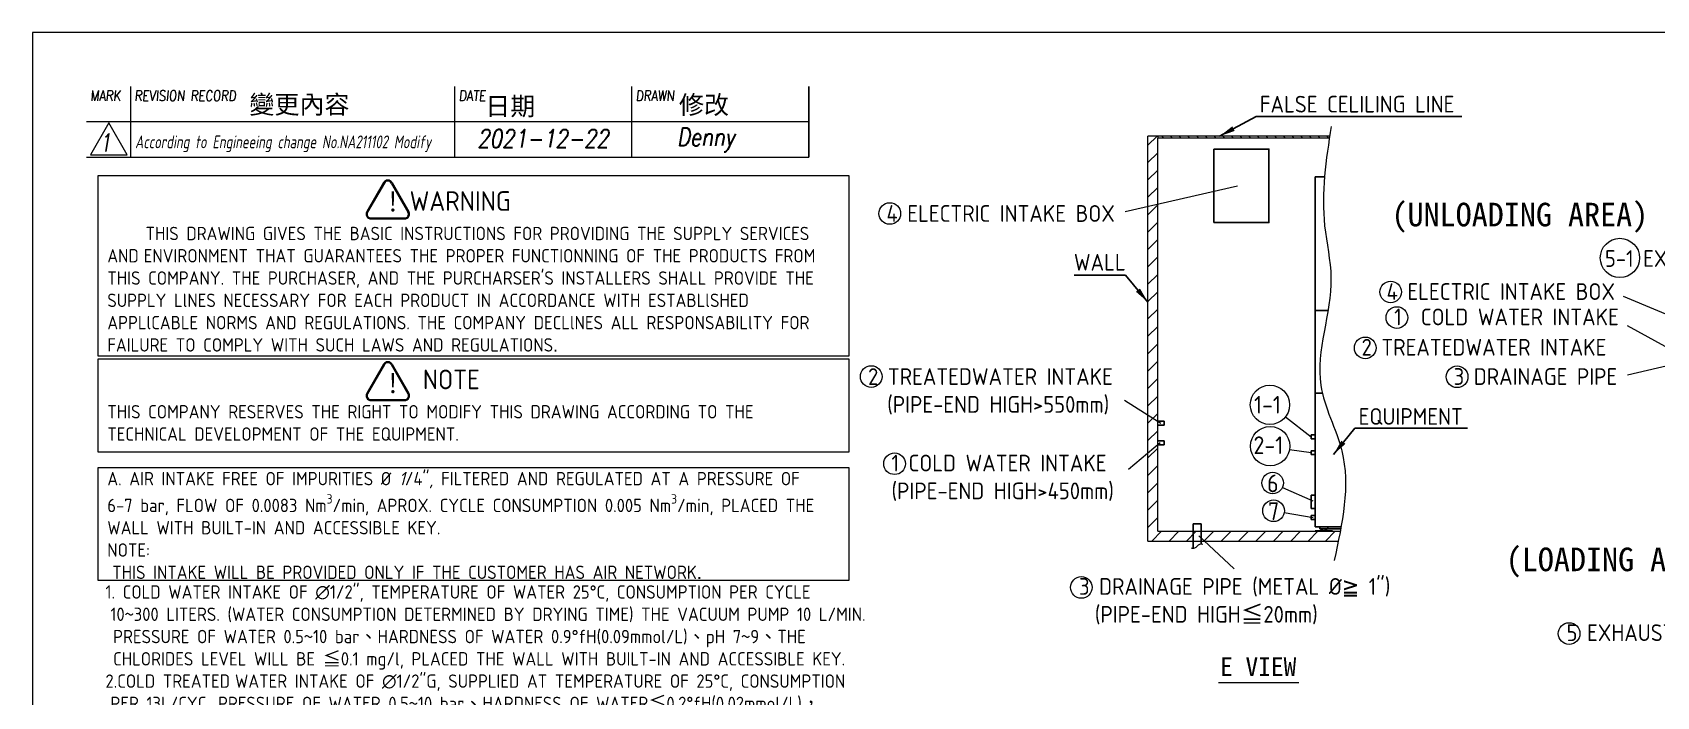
# Model space of a CAD drawing. Header units: millimetres. Extents: x -407643 to 27959, y -48 to 28520.
# Drawn here: x 14774 to 23037, y 5845 to 9222 of the extents above; entities that cross this region are included whole.
import ezdxf

# ---------------------------------------------------------------- set-up
doc = ezdxf.new("R2010")
doc.units = ezdxf.units.MM
doc.header["$MEASUREMENT"] = 0
doc.linetypes.add('CENTER2', pattern=[28.575, 19.05, -3.175, 3.175, -3.175])
doc.linetypes.add('HIDDEN', pattern=[9.525, 6.35, -3.175])
doc.layers.get('0').update_dxf_attribs({"lineweight": 25})
for name, color, linetype, lineweight in [('D', 3, 'Continuous', 13), ('F', 7, 'Continuous', 15), ('H', 2, 'HIDDEN', 15), ('S', 4, 'Continuous', 15), ('T', 4, 'Continuous', 15)]:
    doc.layers.add(name, color=color, linetype=linetype, lineweight=lineweight)
doc.styles.get("Standard").update_dxf_attribs({"font": 'KAIU.TTF'})
doc.styles.add('STU25', font='isocp2.shx')
doc.styles.add('Text', font='romans.shx', dxfattribs={"width": 0.8, "oblique": 10})
doc.dimstyles.new('STU25$7', dxfattribs={"dimscale": 40, "dimtxt": 2.5, "dimasz": 2, "dimexe": 1.25, "dimexo": 0.625, "dimgap": 1, "dimtad": 0, "dimdec": 4, "dimdsep": 46, "dimtxsty": 'STU25', "dimcen": 2.5, "dimazin": 2, "dimtfac": 1, "dimtdec": 4, "dimtmove": 0, "dimatfit": 3, "dimfxl": 0, "dimtolj": 1, "dimtzin": 0, "dimarcsym": 0})

msp = doc.modelspace()

# ---------------------------------------------------------------- hatches: boundary and pattern name
at = {"layer": 'D'}
h = msp.add_hatch(color=11, dxfattribs=at)
edge = h.paths.add_edge_path(flags=16)
edge.add_ellipse((16496.797, 8298.807), major_axis=(20, 0), ratio=1, start_angle=149.9999999, end_angle=270)
edge.add_line((16496.797, 8278.807), (16667.515, 8278.807))
edge.add_ellipse((16667.515, 8298.807), major_axis=(20, 0), ratio=1, start_angle=270, end_angle=389.9999999)
edge.add_line((16684.835, 8308.807), (16599.476, 8456.653))
edge.add_ellipse((16582.156, 8446.653), major_axis=(20, 0), ratio=1, start_angle=30, end_angle=150)
edge.add_line((16564.835, 8456.653), (16479.476, 8308.807))
edge = h.paths.add_edge_path()
edge.add_ellipse((16496.797, 8298.807), major_axis=(25, 0), ratio=1, start_angle=149.9999999, end_angle=270)
edge.add_line((16496.797, 8273.807), (16667.515, 8273.807))
edge.add_ellipse((16667.515, 8298.807), major_axis=(25, 0), ratio=1, start_angle=270, end_angle=389.9999999)
edge.add_line((16689.165, 8311.307), (16603.806, 8459.153))
edge.add_ellipse((16582.156, 8446.653), major_axis=(25, 0), ratio=1, start_angle=30, end_angle=150)
edge.add_line((16560.505, 8459.153), (16475.146, 8311.307))
h = msp.add_hatch(color=11, dxfattribs=at)
edge = h.paths.add_edge_path(flags=16)
edge.add_ellipse((16496.797, 7374.888), major_axis=(20, 0), ratio=1, start_angle=149.9999999, end_angle=270)
edge.add_line((16496.797, 7354.888), (16667.515, 7354.888))
edge.add_ellipse((16667.515, 7374.888), major_axis=(20, 0), ratio=1, start_angle=270, end_angle=389.9999999)
edge.add_line((16684.835, 7384.888), (16599.476, 7532.734))
edge.add_ellipse((16582.156, 7522.734), major_axis=(20, 0), ratio=1, start_angle=30, end_angle=150)
edge.add_line((16564.835, 7532.734), (16479.476, 7384.888))
edge = h.paths.add_edge_path()
edge.add_ellipse((16496.797, 7374.888), major_axis=(25, 0), ratio=1, start_angle=149.9999999, end_angle=270)
edge.add_line((16496.797, 7349.888), (16667.515, 7349.888))
edge.add_ellipse((16667.515, 7374.888), major_axis=(25, 0), ratio=1, start_angle=270, end_angle=389.9999999)
edge.add_line((16689.165, 7387.388), (16603.806, 7535.234))
edge.add_ellipse((16582.156, 7522.734), major_axis=(25, 0), ratio=1, start_angle=30, end_angle=150)
edge.add_line((16560.505, 7535.234), (16475.146, 7387.388))
at = {"layer": 'H', "ltscale": 5}
h = msp.add_hatch(dxfattribs=at)
h.set_pattern_fill('ANSI31', color=256, scale=500, style=0)
h.set_pattern_definition([(45, (238506.94, 22794.26), (-44.194174, 44.194174), [])])
h.paths.add_polyline_path([(20499.794, 6685.092), (20499.794, 8685.092), (20499.794, 8695.092), (20449.794, 8695.092), (20449.794, 6635.092), (21418.071, 6635.092), (21428.023, 6685.092)])
at = {"layer": 'H'}
h = msp.add_hatch(dxfattribs=at)
h.set_pattern_fill('ANSI31', color=256, scale=250, angle=90, style=0)
h.set_pattern_definition([(135, (243761.595, 19064.558), (-22.097087, -22.097087), [])])
edge = h.paths.add_edge_path()
edge.add_spline(control_points=[(21372.185, 8685.092), (21372.695, 8688.425), (21373.208, 8691.758), (21373.724, 8695.092)], knot_values=[84.74449418, 84.74449418, 84.74449418, 84.74449418, 94.74380875, 94.74380875, 94.74380875, 94.74380875], degree=3, periodic=0)
edge.add_line((21373.724, 8695.092), (20499.794, 8695.092))
edge.add_line((20499.794, 8695.092), (20499.794, 8685.092))
edge.add_line((20499.794, 8685.092), (21372.185, 8685.092))

# ---------------------------------------------------------------- linework, layer by layer
for p, q in [((20785.158, 8628.804), (20785.158, 8254.934)), ((21299.794, 7808.092), (21299.794, 8488.092)), ((21299.794, 8488.092), (21347.713, 8488.092)), ((21299.794, 7808.092), (21299.794, 7388.092)), ((21299.794, 7808.092), (21365.511, 7808.092)), ((21299.794, 7388.092), (21299.794, 6708.092)), ((21299.794, 7388.092), (21336.747, 7388.092)), ((21299.794, 7388.092), (21336.747, 7388.092)), ((21279.794, 7175.092), (21279.794, 7155.092)), ((21299.794, 7175.092), (21279.794, 7175.092)), ((21299.794, 7155.092), (21279.794, 7155.092)), ((21299.794, 7095.092), (21279.794, 7095.092)), ((21279.794, 7095.092), (21279.794, 7075.092)), ((21299.794, 7075.092), (21279.794, 7075.092)), ((21279.794, 6868.592), (21279.794, 6801.592)), ((21299.794, 6868.592), (21279.794, 6868.592)), ((21299.794, 6801.592), (21279.794, 6801.592)), ((21299.794, 6765.092), (21279.794, 6765.092)), ((21279.794, 6765.092), (21279.794, 6745.092)), ((21299.794, 6745.092), (21279.794, 6745.092)), ((21299.794, 6708.092), (21432.275, 6708.092)), ((21324.794, 6698.092), (21324.794, 6708.092)), ((21324.794, 6698.092), (21430.455, 6698.092)), ((21364.794, 6698.092), (21364.794, 6708.092))]:
    msp.add_line(p, q)
at = {"linetype": 'Continuous'}
for p, q in [((20532.169, 7245.092), (20499.794, 7245.092)), ((20532.169, 7225.092), (20499.794, 7225.092)), ((20532.169, 7225.092), (20532.169, 7245.092)), ((20532.169, 7145.092), (20499.794, 7145.092)), ((20532.169, 7125.092), (20499.794, 7125.092)), ((20532.169, 7125.092), (20532.169, 7145.092)), ((20719.794, 6722.209), (20679.794, 6722.209)), ((20679.794, 6722.209), (20679.794, 6598.952)), ((20719.794, 6722.209), (20719.794, 6620.785)), ((21358.073, 6698.092), (21331.515, 6698.092)), ((21331.515, 6698.092), (21331.515, 6688.092)), ((21338.155, 6698.092), (21338.155, 6688.092)), ((21351.434, 6698.092), (21351.434, 6688.092)), ((21358.073, 6688.092), (21358.073, 6698.092)), ((21389.294, 6688.092), (21300.294, 6688.092)), ((21300.294, 6688.092), (21300.294, 6685.092)), ((21300.294, 6685.092), (21389.294, 6685.092)), ((21389.294, 6685.092), (21389.294, 6688.092))]:
    msp.add_line(p, q, dxfattribs=at)
at = {"linetype": 'CENTER2'}
for p, q in [((21331.515, 6691.372), (21328.235, 6688.092)), ((21358.073, 6691.372), (21361.354, 6688.092))]:
    msp.add_line(p, q, dxfattribs=at)
at = {"linetype": 'Continuous'}
msp.add_lwpolyline([(20785.158, 8628.804), (21065.365, 8628.804), (21065.365, 8254.934), (20785.158, 8254.934)], dxfattribs=at)
at = {"layer": 'D', "color": 11}
for p, q in [((16560.505, 8459.153), (16475.146, 8311.307)), ((16564.835, 8456.653), (16479.476, 8308.807)), ((16599.476, 8456.653), (16684.835, 8308.807)), ((16603.806, 8459.153), (16689.165, 8311.307)), ((16496.797, 8278.807), (16667.515, 8278.807)), ((16496.797, 8273.807), (16667.515, 8273.807)), ((16560.505, 7535.234), (16475.146, 7387.388)), ((16564.835, 7532.734), (16479.476, 7384.888)), ((16599.476, 7532.734), (16684.835, 7384.888)), ((16603.806, 7535.234), (16689.165, 7387.388)), ((16496.797, 7354.888), (16667.515, 7354.888)), ((16496.797, 7349.888), (16667.515, 7349.888)), ((20808.119, 5915.179), (21217.1, 5915.179))]:
    msp.add_line(p, q, dxfattribs=at)
at = {"layer": 'D'}
for p, q in [((20905.915, 8440.825), (20333.73, 8309.66)), ((22867.446, 7881.067), (23539.981, 7599.046)), ((23132.798, 7596.119), (22890.269, 7729.363)), ((20331.06, 7352.031), (20514.333, 7235.092)), ((21149.18, 7266.683), (21279.794, 7165.092)), ((20511.6, 7135.092), (20350.878, 6999.873)), ((21170.223, 7101.35), (21279.794, 7085.092)), ((21134.232, 6908.449), (21287.786, 6840.489)), ((21142.992, 6780.242), (21290.185, 6754.959)), ((20709.169, 6662.618), (20888.038, 6493.884))]:
    msp.add_line(p, q, dxfattribs=at)
at = {"layer": 'D', "linetype": 'Continuous'}
msp.add_line((23293.098, 7573.98), (22890.269, 7479.57), dxfattribs=at)
at = {"layer": 'D', "color": 11}
for points in [[(15108.2, 8495.303), (18928.323, 8495.303), (18928.323, 7576.144), (15108.2, 7576.144)], [(15108.2, 7562.518), (18928.323, 7562.518), (18928.323, 7087.171), (15108.2, 7087.171)], [(15108.2, 7009.608), (18928.323, 7009.608), (18928.323, 6435.278), (15108.2, 6435.278)]]:
    msp.add_lwpolyline(points, close=True, dxfattribs=at)
at = {"layer": 'D'}
for centre, radius in [((19136.111, 8301.468), 55), ((22850.899, 8075.295), 100), ((21684.56, 7902.36), 55), ((21716.052, 7772.149), 55), ((21555.029, 7617.95), 55), ((19041.576, 7472.163), 55), ((22022.432, 7470.825), 55), ((21070.245, 7328.078), 100), ((21071.654, 7118.203), 100), ((19160.399, 7028.653), 55), ((21083.938, 6930.708), 55), ((21088.785, 6789.553), 55), ((20110.684, 6399.586), 55), ((22592.481, 6164.707), 55)]:
    msp.add_circle(centre, radius, dxfattribs=at)
at = {"layer": 'D', "color": 11}
for centre, radius, start, end in [((16582.156, 8446.653), 25, 30, 150), ((16582.156, 8446.653), 20, 30, 150), ((16496.797, 8298.807), 25, 149.9999999, 270), ((16496.797, 8298.807), 20, 149.9999999, 270), ((16667.515, 8298.807), 25, 270, 29.9999999), ((16667.515, 8298.807), 20, 270, 29.9999999), ((16582.156, 7522.734), 25, 30, 150), ((16582.156, 7522.734), 20, 30, 150), ((16496.797, 7374.888), 25, 149.9999999, 270), ((16496.797, 7374.888), 20, 149.9999999, 270), ((16667.515, 7374.888), 25, 270, 29.9999999), ((16667.515, 7374.888), 20, 270, 29.9999999)]:
    msp.add_arc(centre, radius, start, end, dxfattribs=at)
at = {"layer": 'D'}
msp.add_spline([(20669.131, 6600.092), (20687.459, 6600.092), (20713.865, 6619.961), (20729.087, 6619.961)], degree=3, dxfattribs=at)
at = {"layer": 'F', "color": 7}
for p, q in [((15273.29, 8948.261), (15273.29, 8588.261)), ((16923.44, 8588.261), (16923.44, 8948.261)), ((17823.44, 8588.261), (17823.44, 8948.261)), ((18723.44, 8588.261), (18723.44, 8948.261)), ((18723.44, 8768.261), (15048.29, 8768.261)), ((15048.29, 8588.261), (18723.44, 8588.261))]:
    msp.add_line(p, q, dxfattribs=at)
at = {"layer": 'F'}
msp.add_line((18723.44, 8948.261), (18723.44, 8588.261), dxfattribs=at)
at = {"layer": 'F', "color": 6}
msp.add_lwpolyline([(14774.269, 9222.282), (14774.269, -47.718), (27959.269, -47.718), (27959.269, 9222.282)], close=True, dxfattribs=at)
msp.add_lwpolyline([(14774.269, 9222.282), (14774.269, -47.718), (27959.269, -47.718), (27959.269, 9222.282)], close=True, dxfattribs=at)
at = {"layer": 'F', "color": 7}
msp.add_lwpolyline([(15162.506, 8762.592), (15069.016, 8600.661), (15255.997, 8600.661)], close=True, dxfattribs=at)
at = {"layer": 'S', "linetype": 'Continuous'}
for p, q in [((20449.794, 6635.092), (20449.794, 8695.092)), ((21373.724, 8695.092), (20449.794, 8695.092)), ((20499.794, 6685.092), (20499.794, 8685.092)), ((21372.185, 8685.092), (20499.794, 8685.092)), ((20449.794, 6635.092), (21418.071, 6635.092)), ((20499.794, 6685.092), (21428.023, 6685.092))]:
    msp.add_line(p, q, dxfattribs=at)
at = {"layer": 'S'}
msp.add_line((20499.794, 8695.092), (20499.794, 8685.092), dxfattribs=at)
msp.add_spline([(21381.347, 8744.392), (21348.376, 8239.554), (21380.738, 7974.257), (21328.959, 7427.484), (21435.754, 7094.245), (21396.872, 6536.907)], degree=3, dxfattribs=at)

# ---------------------------------------------------------------- texts
at = {"lineweight": -3}
for s, p in [('變更內容', (15877.625, 8809.476)), ('日期', (17077.786, 8800.576)), ('修改', (18063.264, 8807.696))]:
    msp.add_text(s, height=93.4085, dxfattribs=at).set_placement(p)
at = {"layer": 'D', "style": 'STU25'}
for s, p in [('1-1', (20989.701, 7284.006)), ('2-1', (20986.772, 7078.043)), ('6', (21055.717, 6883.782)), ('7', (21060.565, 6742.627))]:
    msp.add_text(s, height=90, dxfattribs=at).set_placement(p)
at = {"layer": 'D', "color": 11, "attachment_point": 1}
for s, insert, char_height in [('{\\Fisocp2.shx;\\C3;FALSE CELILING LINE}', (21018.409, 8900.179), 85), ('{\\C3;(UNLOADING AREA)}', (21688.698, 8356.173), 120), ('{\\Fisocp2.shx;\\C3;WALL}', (20072.615, 8095.984), 85), ('{\\Fisocp2.shx;\\C3;EQUIPMENT}', (21521.508, 7311.557), 85), ('{\\C3;(LOADING AREA)}', (22269.994, 6602.16), 120), ('E VIEW', (20816.539, 6044.443), 95)]:
    msp.add_mtext(s, dxfattribs=dict(at, insert=insert, char_height=char_height))
at = {"layer": 'D', "color": 11, "attachment_point": 1, "style": 'STU25'}
for s, insert, char_height in [('{\\f標楷體|b0|i0|c136|p65;!}', (16573.845, 8411.923), 100), ('WARNING', (16693.115, 8414.848), 100), ('{\\C3;4 ELECTRIC INTAKE BOX}', (19119.214, 8344.111), 85), ('\\A1;\\P     THIS DRAWING GIVES THE BASIC INSTRUCTIONS FOR PROVIDING THE SUPPLY SERVICES \\PAND{\\f????|b0|i0|c0|p54; }ENVIRONMENT THAT GUARANTEES THE PROPER FUNCTIONNING OF THE PRODUCTS FROM \\PTHIS COMPANY. THE PURCHASER, AND THE PURCHARSER\'S INSTALLERS SHALL PROVIDE THE \\PSUPPLY LlNES NECESSARY FOR EACH PRODUCT IN ACCORDANCE WITH ESTABLlSHED \\PAPPLlCABLE NORMS AND REGULATIONS. THE COMPANY DECLlNES ALL RESPONSABILlTY FOR \\PFAILURE TO COMPLY WITH SUCH LAWS AND REGULATIONS{\\f????|b0|i0|c0|p54;.\\P\\P\\P}THIS COMPANY RESERVES THE RIGHT TO MODIFY THIS DRAWING ACCORDING TO THE \\PTECHNICAL DEVELOPMENT OF THE EQUIPMENT.\\P\\PA. AIR INTAKE FREE OF IMPURITIES %%C {\\fISOCP2|b0|i1|c0|p2;1}/4"{\\fISOCP2|b0|i1|c0|p2;, }FILTERED AND REGULATED AT A PRESSURE OF \\P6-7 bar, FLOW OF 0.0083 Nm{\\H0.7x;\\S3^ ;}/min, APROX. CYCLE CONSUMPTION 0.005 Nm{\\H0.7x;\\S3^ ;}/min, PLACED THE \\PWALL WITH BUILT-IN AND ACCESSIBLE KEY.\\PNOTE:\\P{\\f????|b0|i0|c0|p54; }THIS INTAKE WILL BE PROVIDED ONLY IF THE CUSTOMER HAS AIR NETWORK{\\fArial|b0|i0|c0|p34;.}', (15154.979, 8347.241), 68), ('{\\C3;5-1 EXHAUST FAN MOTOR}', (22774.553, 8115.092), 85), ('{\\C3;4 ELECTRIC INTAKE BOX}', (21663.786, 7947.01), 85), ('{\\C3;1  COLD WATER INTAKE}', (21702.432, 7817.913), 85), ('{\\C3;2 TREATEDWATER INTAKE}', (21536.577, 7663.678), 85), ('{\\f標楷體|b0|i0|c136|p65;!}', (16573.845, 7488.004), 100), ('NOTE', (16760.358, 7507.373), 100), ('{\\C3;2 TREATEDWATER INTAKE\\P  (PIPE-END HIGH>550mm)}', (19025.57, 7514.516), 85), ('{\\C3;3 DRAINAGE PIPE}', (22005.067, 7514.733), 85), ('{\\C3;1 COLD WATER INTAKE\\P(PIPE-END HIGH>450mm)}', (19144.7, 7074.668), 85), ('{\\C3;3 DRAINAGE PIPE (METAL %%C\\f新細明體|b0|i0|c136|p18;≧\\Fisocp2.shx; 1")\\P\\f????|b0|i0|c136|p18; \\Fisocp2.shx; (PIPE-END HIGH\\f標楷體|b0|i0|c136|p65;≦\\Fisocp2.shx;20mm)}', (20098.914, 6446.889), 85), ('1. COLD WATER INTAKE OF ∅1/2", TEMPERATURE OF WATER 25°C, CONSUMPTION PER CYCLE \\P{\\F????; }10{\\f標楷體|b0|i0|c136|p65;~}300 LITERS. (WATER CONSUMPTION DETERMINED BY DRYING TIME) THE VACUUM PUMP 10 L/MIN. \\P PRESSURE OF WATER 0.5{\\f標楷體|b0|i0|c136|p65;~}10 bar{\\f標楷體|b0|i0|c136|p65;、}HARDNESS OF WATER 0.9°fH(0.09mmol/L){\\f標楷體|b0|i0|c136|p65;、}pH 7{\\f標楷體|b0|i0|c136|p65;~}9{\\f標楷體|b0|i0|c136|p65;、}THE \\P CHLORIDES LEVEL WILL BE {\\f標楷體|b0|i0|c136|p65;≦}0.1 mg/l, PLACED THE WALL WITH BUILT-IN AND ACCESSIBLE KEY.\\P2.COLD TREATED{\\F???; }WATER INTAKE OF ∅1/2"G, SUPPLIED AT TEMPERATURE OF 25°C, CONSUMPTION \\P{\\F????; }PER 13L/CYC, PRESSURE OF WATER 0.5{\\f細明體|b0|i0|c136|p49;~}10 bar{\\f標楷體|b0|i0|c136|p65;、}HARDNESS OF WATER{\\f標楷體|b0|i0|c136|p65;≦}0.2°fH(0.02mmol/L){\\f標楷體|b0|i0|c136|p65;，}\\P pH 5{\\f細明體|b0|i0|c136|p49;~}7AND WITH CONDUCTIVITY {\\f標楷體|b0|i0|c136|p65;≦}15{\\f新細明體|b0|i0|c136|p16;μ}S/cm , PLACED THE WALL WITH BUILT-IN AND ACCESSIBLE KEY.\\P\\PNOTE:\\P EACH TIME THE STEAM GENERATOR IS EMPTIED FOR CLEANING OR MAINTENANCE, A FURTHER 15 \\P LITER OF WATER ARE NEEDED TO FILL IT UP AGAIN.\\P3. DRAINAGE PIPE ∅{\\f標楷體|b0|i0|c136|p65;≧}1" METALLIC PIPE, CORROSION RESISTANCE 2"G. AND A TEMPERATURE OF \\P{\\F???; }100°C ABOVE.\\P4.ELECTRIC INTAKE,9kW,WIRE 4 m{\\F???; }LONG. (GENERAL POWER SUPPLY TO THE STERILIZER).\\P\\P\\P\\PNOTE:POWER INPUT MUST BE INSTALLED ACCORDING TO LOCAL APPLICABLE NORMS.\\P{\\A1;NOTE: ONCE THERE EXISTS REVERSING OF FAN BLADES THAT WILL CAUSED NO VACUUM VALUE, }\\P{\\A1;TURN OFF THE MAIN POWER AND THEN SWITCH ANY TWO LINES OF THE THREE-PHASES EXCEPT GROUND LINE. }\\P{\\A1;YOU MAY HAVE TO REPEAT THIS SWITCHING STEPS FOR TWO TIMES TO MATCH }\\P{\\A1;WITH THE CORRECT ROTATING DIRECTION AS SHOWN ON THE PUMP. }\\P{\\A1;5. CEILING MOUNTED AIR EXTRACTION WITH GRILLE DRAW 200 Kcal/h (LOADING / UNLOADING AREA).}\\P{\\A1;5-1 CEILING MOUNTED AIR EXTRACTION WITH GRILLE DRAW 400 Kcal/h (STERILIZE AREA).}\\P{\\A1;5-2. CEILING MOUNTED AIR EXTRACTION WITH GRILLE DRAW 200 Kcal/h (UNLOADING AREA).}\\P{\\A1;NOTE:(UNLOADING AREA)VENTILATE SHALL INDIVIDUAL INSTALL,CANNOT CONNECT WITH OTHER AREA.}\\P{\\A1;6. A CHECK VALVE SHALL BE FITTED AS INDICATED IN THE DRAWING (7)AND(6) .}\\P{\\A1;B. THE EQUIPMENT SHALL BE ADJUST TO A ANGLE OF 1°}{\\A1;\\f標楷體|b0|i0|c136|p65;~}{\\A1;2° WITH REAR SITE HIGHER THAN FRONT }\\P{\\A1; SITE FOR THE PROPER OPERATION OF DRY AND DRAINAGE.}', (15145.747, 6410.33), 68), ('{\\C3;5 EXHAUST FAN MOTOR}', (22579.345, 6211.619), 85)]:
    msp.add_mtext(s, dxfattribs=dict(at, insert=insert, char_height=char_height))
at = {"layer": 'F', "color": 1, "lineweight": 15, "style": 'Text', "oblique": 5, "width": 0.8}
for s, p in [('MARK', (15068.192, 8873.961)), ('REVISION RECORD', (15293.192, 8873.961)), ('DATE', (16943.342, 8873.961)), ('DRAWN', (17843.342, 8873.961))]:
    msp.add_text(s, height=54, dxfattribs=at).set_placement(p)
at = {"layer": 'T', "lineweight": 20, "style": 'Text', "oblique": 10, "width": 0.8}
for s, height, p in [('1', 90, (15113.569, 8617.134)), ('2021-12-22', 92, (17037.569, 8636.729)), ('Denny', 92, (18053.1, 8644.993))]:
    msp.add_text(s, height=height, dxfattribs=at).set_placement(p)
at = {"layer": 'T', "linetype": 'Continuous', "lineweight": 20, "insert": (15296.177, 8698.38), "char_height": 65, "attachment_point": 1, "style": 'Text'}
msp.add_mtext('{\\Fisocp2.shx|c136;According to Engineeing change No.NA211102 Modify}', dxfattribs=at)

# ---------------------------------------------------------------- leaders
at = {"layer": 'D'}
for points in [[(20814.352, 8695.092), (21000.98, 8795.711), (22047.309, 8795.711)], [(20449.794, 7850.227), (20335.424, 7988.018), (20073.783, 7988.018)], [(21393.472, 7075.854), (21502.034, 7208.824), (22075.976, 7208.824)]]:
    msp.add_leader(points, dimstyle='STU25$7', override={"dimgap": 1, "dimtad": 0}, dxfattribs=at)

doc.saveas('drawing.dxf')
